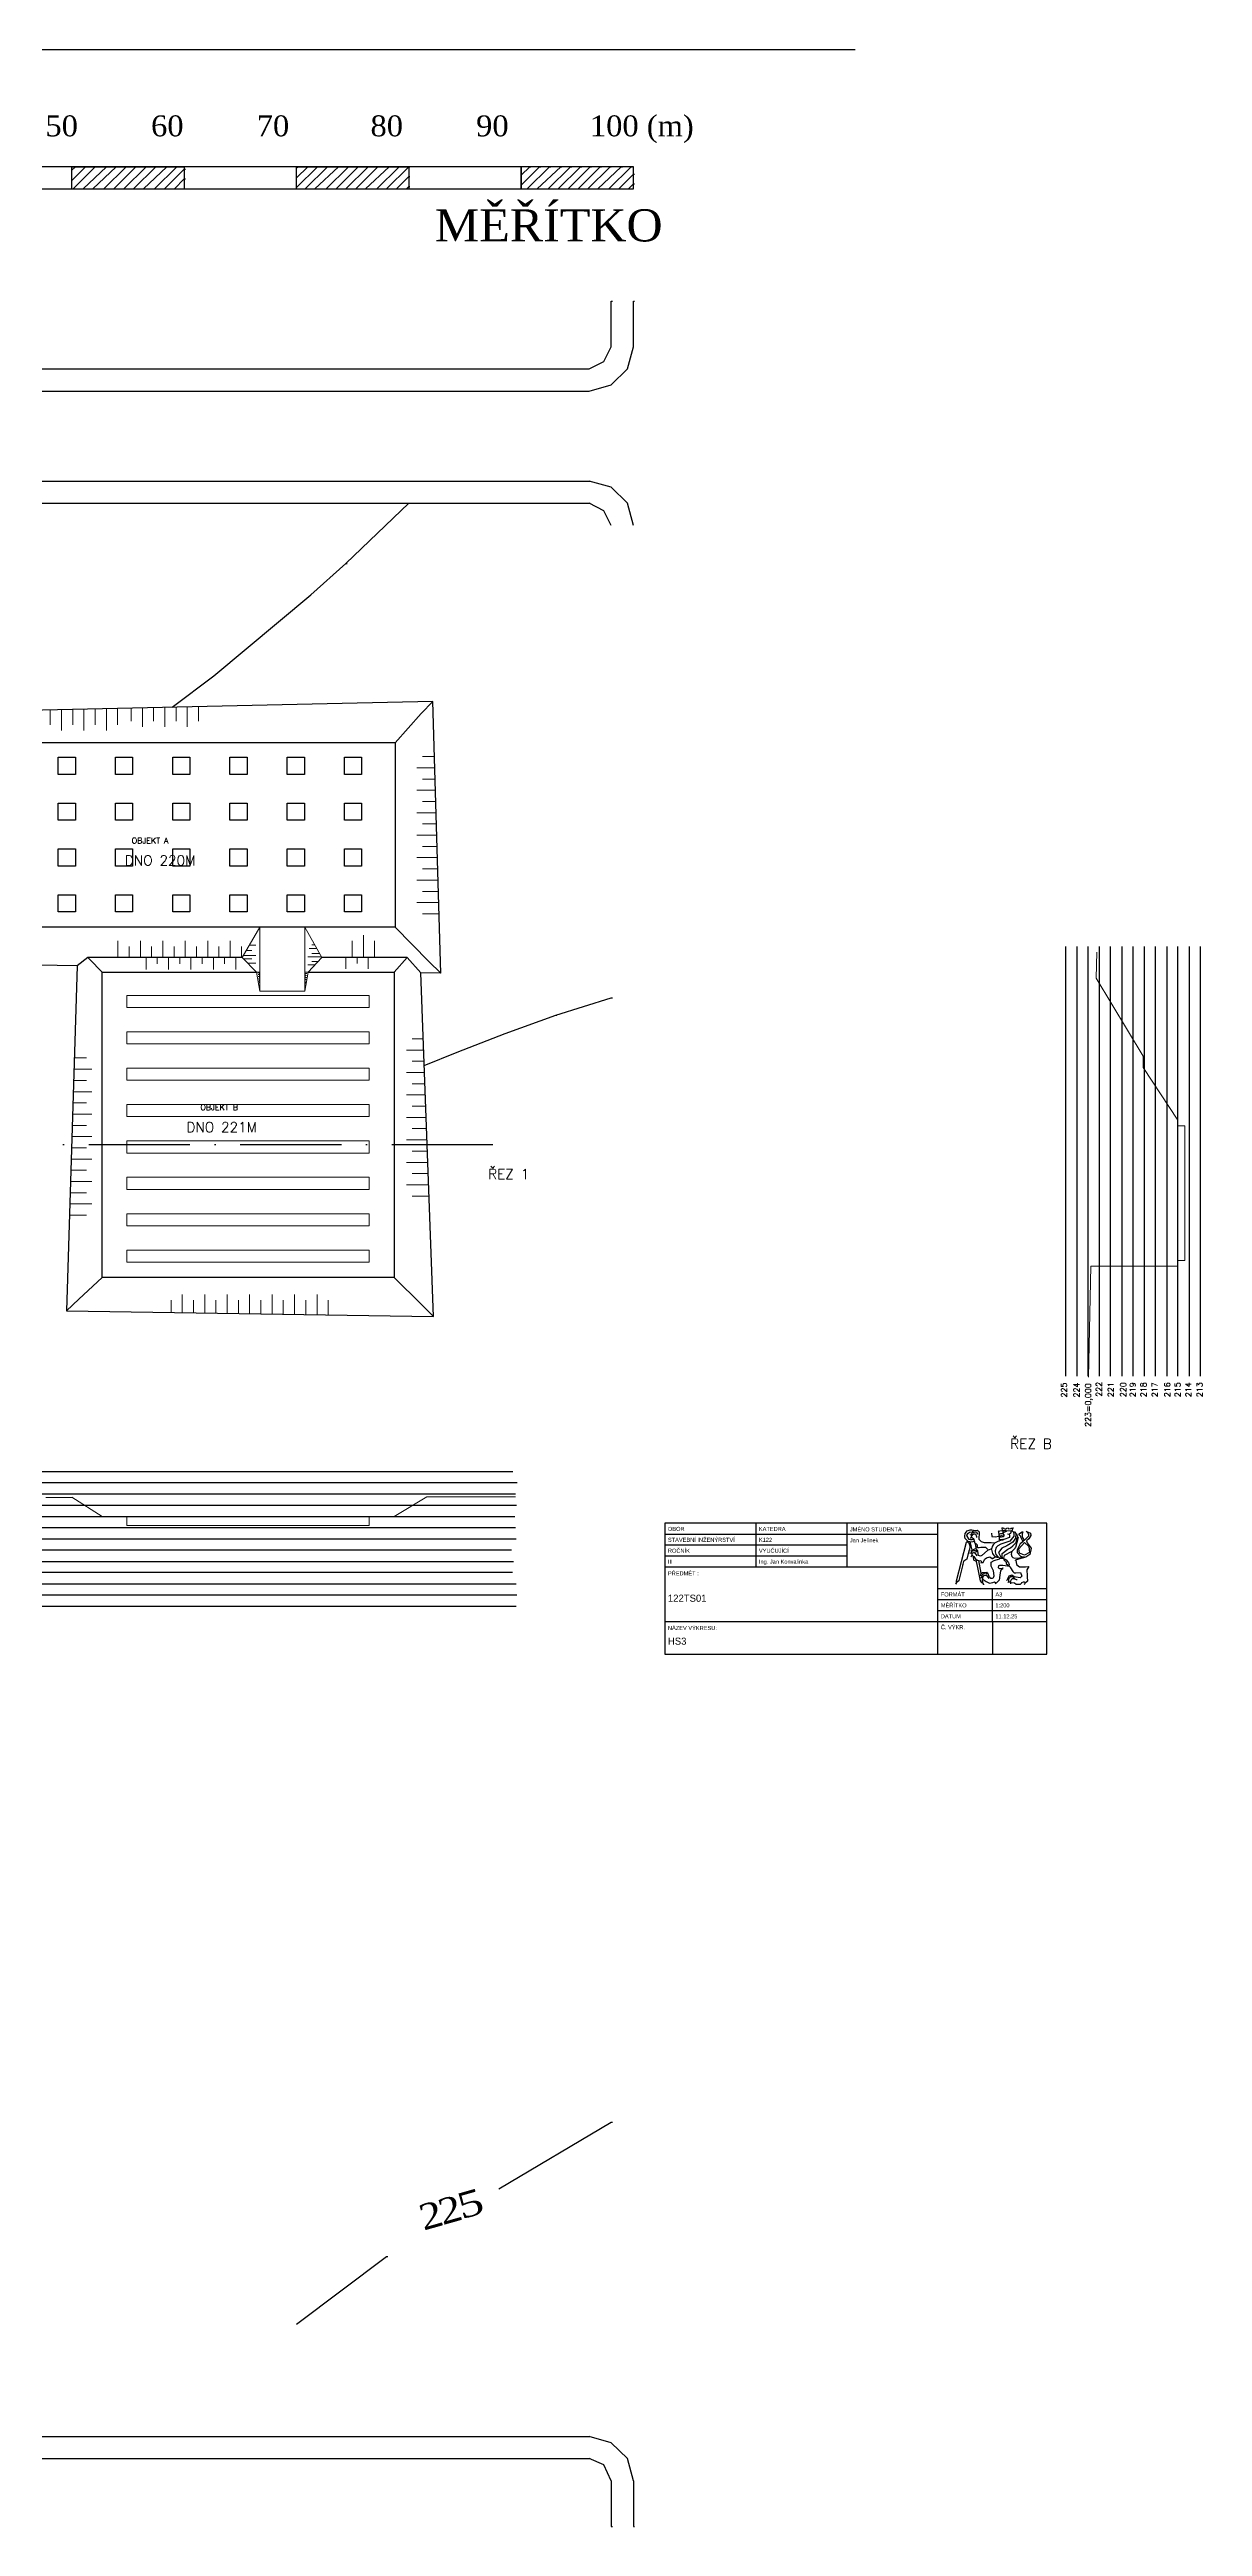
# Model space of a CAD drawing. Header units: millimetres. Extents: x -3518363 to 3223740, y -1530229 to 774657.
# Drawn here: x 1072790 to 1175481, y -1094644 to -874080 of the extents above; entities that cross this region are included whole.
import ezdxf

# ---------------------------------------------------------------- set-up
doc = ezdxf.new("R2010")
doc.units = ezdxf.units.MM
doc.header["$LTSCALE"] = 15
doc.header["$MEASUREMENT"] = 0
doc.linetypes.add('ACAD_ISO10W100', pattern=[18, 12, -3, 0, -3])
doc.layers.get('0').update_dxf_attribs({"linetype": 'CONTINUOUS'})
for name, color, linetype, lineweight in [('cesty', 7, 'CONTINUOUS', 15), ('obj 2 pasy', 141, 'ACAD_ISO10W100', 15), ('texty', 255, 'CONTINUOUS', 15), ('ŘEZ', 11, 'ACAD_ISO10W100', 15)]:
    doc.layers.add(name, color=color, linetype=linetype, lineweight=lineweight)
for name, color, linetype in [('obj 1 patky', 130, 'CONTINUOUS'), ('objekt 1', 40, 'CONTINUOUS'), ('objekt 2', 70, 'CONTINUOUS'), ('RAMECEK', 7, 'CONTINUOUS'), ('ŘEZ bílá', 251, 'ACAD_ISO10W100'), ('ŘEZ čerch', 10, 'ACAD_ISO10W100')]:
    doc.layers.add(name, color=color, linetype=linetype)
doc.layers.add('svahovaní', color=7, linetype='CONTINUOUS', lineweight=15, true_color=0xe3331c)
doc.styles.add('ROMAN', font='roman')
doc.styles.add('romans', font='romans.shx')
doc.styles.add('TIMESNEWROMAN', font='times.ttf')

msp = doc.modelspace()

# ---------------------------------------------------------------- linework, layer by layer
for p, q in [((950968.81, -874079.825), (1144554.373, -874079.825)), ((972649.777, -912503.744), (1120944.495, -912503.744)), ((1020523.376, -914484.091), (1095523.376, -914484.091)), ((1095523.376, -914484.091), (1120944.495, -914484.091)), ((972649.777, -1086645.872), (1120944.495, -1086645.872)), ((972649.777, -1088600.501), (1120944.495, -1088600.501))]:
    msp.add_line(p, q)
at = {"elevation": 0}
for points in [[(1024653.229, -886476.283), (1034657.856, -886476.283), (1034657.856, -884521.654), (1044662.476, -884521.654), (1044662.476, -886476.283), (1054667.095, -886476.283), (1054667.095, -884521.654), (1064774.586, -884521.654), (1064774.586, -886476.283), (1074779.219, -886476.283), (1074779.219, -884521.654), (1084783.826, -884521.654), (1084783.826, -886476.283), (1094788.459, -886476.283), (1094788.459, -884521.654), (1104793.079, -884521.654), (1104793.079, -886476.283), (1114797.698, -886476.283), (1114797.698, -884521.654), (1024653.229, -884521.654), (1024653.229, -886476.283), (1114900.569, -886476.283)], [(1074779.219, -884830.293), (1075113.55, -884521.654), (1075216.434, -884521.654)], [(1074779.219, -885730.442), (1075988.007, -884521.654), (1076090.878, -884521.654)], [(1074882.09, -886476.283), (1076862.437, -884521.654), (1076991.026, -884521.654)], [(1075782.238, -886476.283), (1077865.47, -884521.654), (1077968.354, -884521.654)], [(1076656.695, -886476.283), (1078739.913, -884521.654), (1078842.784, -884521.654)], [(1077633.997, -886476.283), (1079614.344, -884521.654), (1079717.228, -884521.654)], [(1078508.44, -886476.283), (1080488.801, -884521.654), (1080617.389, -884521.654)], [(1079408.602, -886476.283), (1081388.949, -884521.654), (1081491.82, -884521.654)], [(1080283.032, -886476.283), (1082263.392, -884521.654), (1082366.263, -884521.654)], [(1081157.489, -886476.283), (1083240.707, -884521.654), (1083369.296, -884521.654)], [(1082134.79, -886476.283), (1084115.138, -884521.654), (1084243.739, -884521.654)], [(1083034.965, -886476.283), (1084783.826, -884727.396), (1084886.71, -884727.396)], [(1083909.395, -886476.283), (1084783.826, -885601.853), (1084886.71, -885601.853)], [(1094788.459, -884624.525), (1094891.33, -884521.654), (1095019.919, -884521.654)], [(1094788.459, -885498.982), (1095791.491, -884521.654), (1095894.375, -884521.654)], [(1094788.459, -886373.412), (1096665.935, -884521.654), (1096768.806, -884521.654)], [(1095560.018, -886476.283), (1097540.365, -884521.654), (1097643.236, -884521.654)], [(1096434.462, -886476.283), (1098517.693, -884521.654), (1098646.282, -884521.654)], [(1097437.494, -886476.283), (1099417.841, -884521.654), (1099520.712, -884521.654)], [(1098311.938, -886476.283), (1100292.285, -884521.654), (1100395.169, -884521.654)], [(1099186.381, -886476.283), (1101166.728, -884521.654), (1101269.6, -884521.654)], [(1100060.812, -886476.283), (1102041.159, -884521.654), (1102144.03, -884521.654)], [(1100935.255, -886476.283), (1103044.204, -884521.654), (1103147.076, -884521.654)], [(1101938.288, -886476.283), (1103918.635, -884521.654), (1104021.506, -884521.654)], [(1102812.731, -886476.283), (1104793.079, -884521.654), (1104895.963, -884521.654)], [(1103687.175, -886476.283), (1104793.079, -885396.111), (1104895.963, -885396.111)], [(1104587.323, -886476.283), (1104793.079, -886270.541), (1104895.963, -886270.541)], [(1114797.698, -886476.283), (1124802.318, -886476.283), (1124802.318, -884521.654), (1114797.698, -884521.654), (1114797.698, -886476.283), (1114900.569, -886476.283)], [(1114797.698, -885267.496), (1115569.258, -884521.654), (1115672.142, -884521.654)], [(1114797.698, -886167.67), (1116443.701, -884521.654), (1116546.586, -884521.654)], [(1115337.798, -886476.283), (1117318.145, -884521.654), (1117446.734, -884521.654)], [(1116237.946, -886476.283), (1118321.177, -884521.654), (1118424.062, -884521.654)], [(1117215.274, -886476.283), (1119195.621, -884521.654), (1119298.492, -884521.654)], [(1118089.704, -886476.283), (1120070.051, -884521.654), (1120198.653, -884521.654)], [(1118989.866, -886476.283), (1120944.495, -884521.654), (1121073.097, -884521.654)], [(1119864.309, -886476.283), (1121844.656, -884521.654), (1121947.527, -884521.654)], [(1120738.74, -886476.283), (1122719.087, -884521.654), (1122821.971, -884521.654)], [(1121613.196, -886476.283), (1123696.415, -884521.654), (1123825.003, -884521.654)], [(1122616.216, -886476.283), (1124596.563, -884521.654), (1124699.447, -884521.654)], [(1123490.659, -886476.283), (1124802.318, -885164.625), (1124905.202, -885164.625)], [(1124365.103, -886476.283), (1124802.318, -886039.081), (1124905.202, -886039.081)], [(968586.205, -896480.916), (968586.205, -900544.482), (969126.298, -902524.829), (970566.552, -903939.359), (972649.777, -904505.176), (1120841.624, -904505.176), (1122821.971, -903939.359), (1124262.232, -902524.829), (1124802.318, -900544.482), (1124802.318, -896480.916), (1124905.202, -896480.916)], [(970566.552, -896480.916), (970566.552, -900544.482), (971209.522, -901856.14), (972649.777, -902524.829), (1120841.624, -902524.829), (1122153.283, -901856.14), (1122821.971, -900544.482), (1122821.971, -896480.916), (1122924.855, -896480.916)], [(1124802.318, -916464.438), (1124262.232, -914484.091), (1122821.971, -913043.843), (1120841.624, -912503.744), (1120944.495, -912503.744)], [(1099186.381, -919859.315), (1104793.079, -914484.091), (1104895.963, -914484.091)], [(1122821.971, -916464.438), (1122153.283, -915152.779), (1120841.624, -914484.091), (1120944.495, -914484.091)], [(1096052.429, -922646.592), (1099186.381, -919859.315), (1099289.252, -919859.315)], [(1083702.061, -932646.511), (1087432.874, -929863.948), (1096052.429, -922646.592)], [(1117883.962, -960057.845), (1122821.971, -958514.7), (1122924.855, -958514.7)], [(1106154.265, -964538.239), (1109088.117, -963349.851), (1113383.168, -961703.835), (1117883.962, -960057.845), (1117986.833, -960057.845)], [(1112817.351, -1064579.119), (1122821.971, -1058638.078), (1122924.855, -1058638.078)], [(1094788.459, -1076641.252), (1102812.731, -1070597.327), (1102915.603, -1070597.327)], [(1124802.318, -1090580.855), (1124262.232, -1088600.501), (1122821.971, -1087185.965), (1120841.624, -1086645.872), (1120944.495, -1086645.872)], [(1122821.971, -1090580.855), (1122153.283, -1089166.319), (1120841.624, -1088600.501), (1120944.495, -1088600.501)], [(1122821.971, -1090580.855), (1122821.971, -1094644.427), (1122924.855, -1094644.427)], [(1124802.318, -1090580.855), (1124802.318, -1094644.427), (1124905.202, -1094644.427)]]:
    msp.add_lwpolyline(points, dxfattribs=at)
at = {"layer": 'cesty', "linetype": 'ByBlock', "extrusion": (1.93959e-16, -3.39308e-16, -1)}
for p, q in [((1091523.376, -935823.393), (1093523.376, -935823.393)), ((1093523.376, -935823.393), (1095523.376, -935823.393)), ((1089958.758, -954934.061), (1091523.376, -952223.393)), ((1093523.376, -952223.393), (1091523.376, -952223.393)), ((1091523.376, -952223.393), (1091523.376, -957923.393)), ((1095523.376, -952223.393), (1093523.376, -952223.393)), ((1095523.376, -957923.393), (1095523.376, -952223.393)), ((1097043.267, -954934.061), (1095523.376, -952223.393)), ((1091233.376, -956223.393), (1089958.758, -954934.061)), ((1095813.376, -956223.393), (1097043.267, -954934.061)), ((1091233.376, -956223.393), (1091523.376, -957923.393)), ((1091233.376, -956223.393), (1091523.376, -956223.393)), ((1095813.376, -956223.393), (1095523.376, -957923.393)), ((1095813.376, -956223.393), (1095523.376, -956223.393)), ((1091523.376, -957923.393), (1095523.376, -957923.393))]:
    msp.add_line(p, q, dxfattribs=at)
at = {"layer": 'obj 1 patky', "extrusion": (1.93959e-16, -3.39308e-16, -1)}
for points in [[(-1075088.376, -937103.393), (-1075088.376, -938633.393), (-1073558.376, -938633.393), (-1073558.376, -937103.393)], [(-1080188.376, -937103.393), (-1080188.376, -938633.393), (-1078658.376, -938633.393), (-1078658.376, -937103.393)], [(-1080188.376, -937103.393), (-1080188.376, -938633.393), (-1078658.376, -938633.393), (-1078658.376, -937103.393)], [(-1085288.376, -937103.393), (-1085288.376, -938633.393), (-1083758.376, -938633.393), (-1083758.376, -937103.393)], [(-1085288.376, -937103.393), (-1085288.376, -938633.393), (-1083758.376, -938633.393), (-1083758.376, -937103.393)], [(-1090388.376, -937103.393), (-1090388.376, -938633.393), (-1088858.376, -938633.393), (-1088858.376, -937103.393)], [(-1090388.376, -937103.393), (-1090388.376, -938633.393), (-1088858.376, -938633.393), (-1088858.376, -937103.393)], [(-1095488.376, -937103.393), (-1095488.376, -938633.393), (-1093958.376, -938633.393), (-1093958.376, -937103.393)], [(-1095488.376, -937103.393), (-1095488.376, -938633.393), (-1093958.376, -938633.393), (-1093958.376, -937103.393)], [(-1100588.376, -937103.393), (-1100588.376, -938633.393), (-1099058.376, -938633.393), (-1099058.376, -937103.393)], [(-1100588.376, -937103.393), (-1100588.376, -938633.393), (-1099058.376, -938633.393), (-1099058.376, -937103.393)], [(-1075088.376, -941183.393), (-1075088.376, -942713.393), (-1073558.376, -942713.393), (-1073558.376, -941183.393)], [(-1080188.376, -941183.393), (-1080188.376, -942713.393), (-1078658.376, -942713.393), (-1078658.376, -941183.393)], [(-1080188.376, -941183.393), (-1080188.376, -942713.393), (-1078658.376, -942713.393), (-1078658.376, -941183.393)], [(-1085288.376, -941183.393), (-1085288.376, -942713.393), (-1083758.376, -942713.393), (-1083758.376, -941183.393)], [(-1085288.376, -941183.393), (-1085288.376, -942713.393), (-1083758.376, -942713.393), (-1083758.376, -941183.393)], [(-1090388.376, -941183.393), (-1090388.376, -942713.393), (-1088858.376, -942713.393), (-1088858.376, -941183.393)], [(-1090388.376, -941183.393), (-1090388.376, -942713.393), (-1088858.376, -942713.393), (-1088858.376, -941183.393)], [(-1095488.376, -941183.393), (-1095488.376, -942713.393), (-1093958.376, -942713.393), (-1093958.376, -941183.393)], [(-1095488.376, -941183.393), (-1095488.376, -942713.393), (-1093958.376, -942713.393), (-1093958.376, -941183.393)], [(-1100588.376, -941183.393), (-1100588.376, -942713.393), (-1099058.376, -942713.393), (-1099058.376, -941183.393)], [(-1075088.376, -945263.393), (-1075088.376, -946793.393), (-1073558.376, -946793.393), (-1073558.376, -945263.393)], [(-1080188.376, -945263.393), (-1080188.376, -946793.393), (-1078658.376, -946793.393), (-1078658.376, -945263.393)], [(-1080188.376, -945263.393), (-1080188.376, -946793.393), (-1078658.376, -946793.393), (-1078658.376, -945263.393)], [(-1085288.376, -945263.393), (-1085288.376, -946793.393), (-1083758.376, -946793.393), (-1083758.376, -945263.393)], [(-1085288.376, -945263.393), (-1085288.376, -946793.393), (-1083758.376, -946793.393), (-1083758.376, -945263.393)], [(-1090388.376, -945263.393), (-1090388.376, -946793.393), (-1088858.376, -946793.393), (-1088858.376, -945263.393)], [(-1090388.376, -945263.393), (-1090388.376, -946793.393), (-1088858.376, -946793.393), (-1088858.376, -945263.393)], [(-1095488.376, -945263.393), (-1095488.376, -946793.393), (-1093958.376, -946793.393), (-1093958.376, -945263.393)], [(-1095488.376, -945263.393), (-1095488.376, -946793.393), (-1093958.376, -946793.393), (-1093958.376, -945263.393)], [(-1100588.376, -945263.393), (-1100588.376, -946793.393), (-1099058.376, -946793.393), (-1099058.376, -945263.393)], [(-1075088.376, -949343.393), (-1075088.376, -950873.393), (-1073558.376, -950873.393), (-1073558.376, -949343.393)], [(-1080188.376, -949343.393), (-1080188.376, -950873.393), (-1078658.376, -950873.393), (-1078658.376, -949343.393)], [(-1080188.376, -949343.393), (-1080188.376, -950873.393), (-1078658.376, -950873.393), (-1078658.376, -949343.393)], [(-1085288.376, -949343.393), (-1085288.376, -950873.393), (-1083758.376, -950873.393), (-1083758.376, -949343.393)], [(-1085288.376, -949343.393), (-1085288.376, -950873.393), (-1083758.376, -950873.393), (-1083758.376, -949343.393)], [(-1090388.376, -949343.393), (-1090388.376, -950873.393), (-1088858.376, -950873.393), (-1088858.376, -949343.393)], [(-1090388.376, -949343.393), (-1090388.376, -950873.393), (-1088858.376, -950873.393), (-1088858.376, -949343.393)], [(-1095488.376, -949343.393), (-1095488.376, -950873.393), (-1093958.376, -950873.393), (-1093958.376, -949343.393)], [(-1095488.376, -949343.393), (-1095488.376, -950873.393), (-1093958.376, -950873.393), (-1093958.376, -949343.393)], [(-1100588.376, -949343.393), (-1100588.376, -950873.393), (-1099058.376, -950873.393), (-1099058.376, -949343.393)]]:
    msp.add_lwpolyline(points, close=True, dxfattribs=at)
at = {"layer": 'obj 2 pasy', "linetype": 'ByBlock', "extrusion": (1.93959e-16, -3.39308e-16, -1)}
for p, q in [((1101273.376, -958303.393), (1079673.376, -958303.393)), ((1079673.376, -958303.393), (1079673.376, -959383.393)), ((1079673.376, -959383.393), (1101273.376, -959383.393)), ((1101273.376, -959383.393), (1101273.376, -958303.393)), ((1101273.376, -961543.393), (1079673.376, -961543.393)), ((1079673.376, -961543.393), (1079673.376, -962623.393)), ((1101273.376, -962623.393), (1101273.376, -961543.393)), ((1079673.376, -962623.393), (1101273.376, -962623.393)), ((1101273.376, -964783.393), (1079673.376, -964783.393)), ((1079673.376, -964783.393), (1079673.376, -965863.393)), ((1079673.376, -965863.393), (1101273.376, -965863.393)), ((1101273.376, -965863.393), (1101273.376, -964783.393)), ((1101273.376, -968023.393), (1079673.376, -968023.393)), ((1079673.376, -968023.393), (1079673.376, -969103.393)), ((1101273.376, -969103.393), (1101273.376, -968023.393)), ((1079673.376, -969103.393), (1101273.376, -969103.393)), ((1101273.376, -971263.393), (1079673.376, -971263.393)), ((1079673.376, -971263.393), (1079673.376, -972343.393)), ((1079673.376, -972343.393), (1101273.376, -972343.393)), ((1101273.376, -972343.393), (1101273.376, -971263.393)), ((1101273.376, -974503.393), (1079673.376, -974503.393)), ((1079673.376, -974503.393), (1079673.376, -975583.393)), ((1101273.376, -975583.393), (1101273.376, -974503.393)), ((1079673.376, -975583.393), (1101273.376, -975583.393)), ((1101273.376, -977743.393), (1079673.376, -977743.393)), ((1079673.376, -977743.393), (1079673.376, -978823.393)), ((1079673.376, -978823.393), (1101273.376, -978823.393)), ((1101273.376, -978823.393), (1101273.376, -977743.393)), ((1101273.376, -980983.393), (1079673.376, -980983.393)), ((1079673.376, -980983.393), (1079673.376, -982063.393)), ((1101273.376, -982063.393), (1101273.376, -980983.393)), ((1079673.376, -982063.393), (1101273.376, -982063.393))]:
    msp.add_line(p, q, dxfattribs=at)
at = {"layer": 'objekt 1', "linetype": 'ByBlock', "extrusion": (1.93959e-16, -3.39308e-16, -1)}
for p, q in [((1098855.572, -932306.672), (1062819.646, -933114.83)), ((1106924.565, -932125.713), (1098855.572, -932306.672)), ((1105892.856, -933214.555), (1106924.565, -932125.713)), ((1107634.518, -956332.857), (1106924.565, -932125.713)), ((1076210.169, -954934.061), (1075242.373, -955688.13)), ((1089958.758, -954934.061), (1076210.169, -954934.061)), ((1104657.164, -954934.061), (1097043.267, -954934.061)), ((1104657.164, -954934.061), (1105847.787, -956297.294)), ((1075242.373, -955688.13), (1062023.827, -955425.03)), ((1107634.518, -956332.857), (1105847.787, -956297.294)), ((1106568.535, -955277.547), (1107634.518, -956332.857))]:
    msp.add_line(p, q, dxfattribs=at)
at = {"layer": 'objekt 1', "extrusion": (1.93959e-16, -3.39308e-16, -1)}
for p, q in [((1103573.376, -935823.393), (1105892.856, -933214.555)), ((1103573.376, -935823.393), (1065473.376, -935823.393)), ((1103573.376, -935823.393), (1103573.376, -952223.393)), ((1091523.376, -952223.393), (1065473.376, -952223.393)), ((1103573.376, -952223.393), (1091523.376, -952223.393)), ((1103573.376, -952223.393), (1106568.535, -955277.547))]:
    msp.add_line(p, q, dxfattribs=at)
at = {"layer": 'objekt 2', "linetype": 'ByBlock', "extrusion": (1.93959e-16, -3.39308e-16, -1)}
for p, q in [((1076347.864, -955073.346), (1076210.169, -954934.061)), ((1075242.373, -955688.13), (1074312.207, -986395.724)), ((1106985.342, -986885.228), (1105847.787, -956297.294)), ((1075397.2, -985359.968), (1074312.207, -986395.724)), ((1105918.773, -985830.509), (1106985.342, -986885.228)), ((1074312.207, -986395.724), (1106985.342, -986885.228))]:
    msp.add_line(p, q, dxfattribs=at)
at = {"layer": 'objekt 2', "extrusion": (1.93959e-16, -3.39308e-16, -1)}
for p, q in [((1103473.376, -956223.393), (1104657.164, -954934.061)), ((1077473.376, -956223.393), (1076347.864, -955073.346)), ((1077473.376, -983423.393), (1077473.376, -956223.393)), ((1077473.376, -956223.393), (1091233.376, -956223.393)), ((1095813.376, -956223.393), (1103473.376, -956223.393)), ((1103473.376, -956223.393), (1103473.376, -983423.393)), ((1077473.376, -983423.393), (1075397.2, -985359.968)), ((1103473.376, -983423.393), (1077473.376, -983423.393)), ((1103473.376, -983423.393), (1105918.773, -985830.509))]:
    msp.add_line(p, q, dxfattribs=at)
at = {"layer": 'RAMECEK', "color": 0, "linetype": 'Continuous'}
for p, q in [((1135701.741, -1005300), (1135701.741, -1009189.141)), ((1143804.407, -1005341.076), (1143804.407, -1009230.216)), ((1151906.922, -1016967.573), (1151906.922, -1005300)), ((1127599.226, -1006272.248), (1151906.922, -1006272.248)), ((1127599.226, -1007244.495), (1143804.407, -1007244.495)), ((1154750.253, -1007988.256), (1154858.545, -1007948.914)), ((1154799.464, -1006335.638), (1154868.392, -1006315.967)), ((1154848.699, -1007761.994), (1154927.451, -1007742.323)), ((1155311.387, -1007407.871), (1155390.15, -1007407.871)), ((1156364.771, -1007702.981), (1156660.098, -1007594.79)), ((1157349.229, -1006296.275), (1157339.382, -1006453.664)), ((1157693.789, -1005971.657), (1157693.789, -1006188.06)), ((1158126.948, -1006266.768), (1158245.087, -1006296.275)), ((1127599.226, -1008216.743), (1143804.407, -1008216.743)), ((1127599.226, -1009189.141), (1151906.922, -1009189.141)), ((1155380.303, -1008617.843), (1155321.233, -1008676.856)), ((1157723.318, -1009296.584), (1157683.942, -1009316.278)), ((1158757.009, -1008558.806), (1158865.291, -1008588.336)), ((1151906.922, -1011133.787), (1161630, -1011133.787)), ((1151906.922, -1012106.185), (1161630, -1012106.185)), ((1155852.849, -1010408.203), (1155833.156, -1010418.039)), ((1156768.461, -1014050.831), (1156768.461, -1011133.787)), ((1158117.101, -1010309.825), (1158018.666, -1010408.203)), ((1127599.226, -1014050.831), (1151906.922, -1014050.831)), ((1151906.922, -1013078.432), (1161630, -1013078.432)), ((1151906.922, -1014050.831), (1161630, -1014050.831)), ((1156768.461, -1014050.831), (1156768.461, -1016967.573))]:
    msp.add_line(p, q, dxfattribs=at)
msp.add_lwpolyline([(1161630, -1005300), (1127599.226, -1005300), (1127599.226, -1016967.573), (1161630, -1016967.573)], close=True, dxfattribs=at)
for points in [[(1157615.025, -1005715.887), (1157624.884, -1005735.558), (1157654.413, -1005912.621), (1157664.259, -1005922.456), (1157664.259, -1005961.822), (1157989.137, -1005942.127), (1158441.978, -1005981.493), (1158491.201, -1005991.329)], [(1157624.884, -1005715.887), (1157654.413, -1005706.051), (1157752.847, -1005706.051), (1157782.388, -1005765.064), (1157959.585, -1005833.937), (1158018.666, -1005774.923), (1158028.513, -1005745.393), (1158166.323, -1005725.722), (1158205.711, -1005794.594), (1158412.449, -1005774.923), (1158432.132, -1005745.393), (1158579.8, -1005755.229), (1158510.884, -1005991.329), (1158560.118, -1006011), (1158629.023, -1006060.198), (1158727.469, -1006070.034), (1158884.984, -1006247.097), (1158904.666, -1006256.933), (1158924.371, -1006256.933), (1159012.959, -1006512.701), (1159022.806, -1006561.879), (1159072.029, -1006591.409), (1158825.914, -1007457.048), (1158776.691, -1007516.083), (1158766.856, -1007535.754), (1158766.856, -1007545.589), (1158501.037, -1007821.029), (1158451.825, -1008057.128), (1158501.037, -1008263.696), (1158599.494, -1008362.075), (1158737.327, -1008421.109), (1159190.168, -1008401.438), (1159337.837, -1008352.239), (1159357.53, -1008332.568), (1159367.366, -1008303.038), (1159603.645, -1008263.696)], [(1158589.647, -1005745.393), (1158619.176, -1005725.722), (1158638.87, -1005725.722)], [(1154474.609, -1006925.861), (1154474.609, -1006945.532), (1154681.336, -1007043.909), (1154760.088, -1007309.492), (1154760.088, -1007466.884), (1154691.183, -1007732.488), (1154681.336, -1007752.159), (1154671.501, -1007761.994), (1154661.654, -1007860.394), (1154651.796, -1007880.065), (1154641.96, -1007889.901), (1154504.139, -1008509.629), (1154228.484, -1008676.856), (1154208.79, -1008696.527), (1154198.955, -1008716.222), (1154149.732, -1008962.131), (1154139.885, -1008981.802), (1154130.049, -1008991.638), (1154120.202, -1009080.181), (1154110.356, -1009099.852), (1154100.509, -1009109.688), (1153785.478, -1010418.039), (1153775.631, -1010437.71), (1153755.949, -1010457.381), (1153608.28, -1010555.757), (1153559.057, -1010585.264), (1153480.294, -1010732.821)], [(1153568.904, -1010565.593), (1153578.74, -1010427.874), (1154474.609, -1006984.875), (1154494.292, -1006975.039)], [(1154573.044, -1006896.355), (1154543.515, -1006876.684), (1154356.47, -1006660.257), (1154326.941, -1006532.372), (1154317.094, -1006473.335), (1154346.623, -1006227.426), (1154522.589, -1005997.478), (1154779.782, -1005892.95), (1154789.629, -1005883.114), (1154937.298, -1005883.114), (1155065.284, -1005912.621), (1155104.66, -1005951.986), (1155075.119, -1006001.164), (1154966.827, -1006079.869), (1154986.52, -1006099.541), (1154996.356, -1006119.212), (1154996.356, -1006138.883), (1155006.203, -1006148.718), (1155075.119, -1006138.883), (1155232.635, -1006070.034), (1155360.61, -1006089.705), (1155439.373, -1006276.604)], [(1155104.66, -1006719.271), (1154927.451, -1006778.305), (1154819.158, -1006778.305), (1154701.03, -1006748.777), (1154504.139, -1006414.322), (1154513.985, -1006335.638), (1154523.832, -1006306.11), (1154573.044, -1006217.567), (1154720.724, -1006099.541), (1154956.98, -1006079.869)], [(1154513.985, -1006975.039), (1154573.044, -1006896.355), (1154740.406, -1006945.532), (1154779.782, -1006975.039), (1154779.782, -1006984.875), (1154789.629, -1007053.744), (1154848.699, -1007329.186), (1154868.392, -1007447.213), (1154966.827, -1007791.522), (1154937.298, -1007840.7), (1154897.921, -1007870.23), (1154868.392, -1007948.914), (1154947.144, -1007998.092), (1154937.298, -1008194.847), (1155016.049, -1008194.847), (1155055.437, -1008234.189), (1155055.437, -1008352.239), (1155084.966, -1008548.971), (1155124.342, -1008588.336), (1155262.175, -1008667.021), (1155281.857, -1008667.021), (1155301.551, -1008676.856), (1155331.08, -1008706.386), (1155439.373, -1009257.242), (1155596.888, -1009995.043), (1155655.958, -1009985.207), (1155754.392, -1009906.5), (1155764.239, -1009778.617), (1155803.627, -1009768.781), (1155892.225, -1009690.097), (1156286.008, -1009660.567), (1156335.231, -1009719.603), (1156453.371, -1010014.714), (1156492.735, -1010073.727), (1156532.123, -1010122.928), (1156551.816, -1010152.435), (1156640.415, -1010201.613), (1156699.485, -1010201.613), (1156788.084, -1010201.613), (1156847.153, -1010172.106), (1156866.836, -1010152.435), (1156906.223, -1010073.727), (1156916.07, -1010004.878), (1156858.232, -1009552.355), (1156660.098, -1009129.38), (1156660.098, -1008785.07), (1156935.752, -1008617.843), (1157408.287, -1008470.287), (1157427.981, -1008460.451), (1157457.521, -1008421.109)], [(1155006.203, -1006158.554), (1154888.075, -1006276.604), (1154927.451, -1006365.145), (1154947.144, -1006384.816), (1154888.075, -1006561.879), (1154799.464, -1006670.093)], [(1154799.464, -1006965.204), (1155065.284, -1006935.697), (1155144.036, -1006906.19)], [(1154897.921, -1006561.879), (1155094.813, -1006670.093), (1155212.952, -1007083.251), (1155232.635, -1007102.922), (1155291.705, -1007112.758), (1155419.691, -1007230.808), (1155399.997, -1007407.871), (1155449.22, -1007466.884), (1155587.053, -1007466.884), (1155754.392, -1007437.377), (1156148.187, -1007437.377), (1156335.231, -1007604.626), (1156354.925, -1007673.475), (1156354.925, -1007722.652), (1156345.078, -1007742.323), (1155823.32, -1008185.011), (1155705.169, -1008244.025), (1155527.972, -1008175.176), (1155508.278, -1008047.293), (1155478.749, -1007761.994), (1155331.08, -1007584.955), (1155301.551, -1007565.26)], [(1154937.298, -1007693.146), (1155193.247, -1007575.096), (1155281.857, -1007555.425)], [(1154947.144, -1006384.816), (1154976.674, -1006365.145), (1154996.356, -1006365.145), (1155025.908, -1006325.802), (1155153.871, -1006247.097), (1155272.01, -1006247.097), (1155350.763, -1006483.171), (1155350.763, -1006581.55)], [(1154966.827, -1007998.092), (1155035.754, -1007939.079), (1155114.495, -1007909.572), (1155183.412, -1007919.407), (1155380.303, -1008204.683)], [(1154976.674, -1007781.687), (1155104.66, -1007722.652), (1155276.928, -1007738.637), (1155360.61, -1007880.065)], [(1155114.495, -1005961.822), (1155419.691, -1005932.292), (1155449.22, -1005942.127), (1155508.278, -1005991.329), (1155537.819, -1006011), (1155577.194, -1006089.705), (1155577.194, -1006188.06), (1155547.654, -1006670.093), (1155557.501, -1006738.942), (1155755.636, -1006950.438), (1156049.741, -1007014.381), (1156669.944, -1007034.052), (1156916.07, -1007063.58), (1156916.07, -1007142.264), (1156837.307, -1007230.808), (1156758.555, -1007378.364), (1156709.332, -1007535.754), (1156689.627, -1007575.096), (1156669.944, -1007594.79), (1156679.791, -1007634.132), (1156778.237, -1008017.763), (1156827.46, -1008106.306), (1156925.905, -1008204.683), (1156994.822, -1008244.025), (1157034.198, -1008293.202), (1157014.505, -1008332.568), (1156827.46, -1008450.615), (1156778.237, -1008450.615), (1156758.555, -1008460.451), (1156748.707, -1008470.287), (1156729.014, -1008509.629)], [(1155232.635, -1007112.758), (1155262.175, -1007339.022), (1155301.551, -1007407.871), (1155291.705, -1007417.706), (1155291.705, -1007457.048), (1155301.551, -1007545.589)], [(1156689.627, -1006207.731), (1156727.782, -1006477.021), (1157024.351, -1006532.372), (1157329.535, -1006463.5), (1157368.911, -1006571.714)], [(1158451.825, -1006001.164), (1158382.909, -1006227.426), (1158264.769, -1006296.275), (1158304.146, -1006443.829), (1158304.146, -1006512.701), (1158284.463, -1006591.409), (1157802.07, -1006768.469), (1157733.165, -1006788.14), (1157703.636, -1006817.647), (1157683.942, -1006827.483), (1157388.605, -1006886.519), (1157368.911, -1006896.355), (1157359.064, -1006906.19), (1157319.688, -1006906.19), (1157004.669, -1007063.58), (1156935.752, -1007083.251)], [(1158629.023, -1006070.034), (1158638.87, -1006148.718), (1158668.399, -1006227.426), (1158678.246, -1006453.664), (1158313.992, -1006906.19), (1157526.427, -1007161.935), (1157260.63, -1007309.492), (1157162.173, -1007407.871), (1157112.961, -1007466.884), (1157014.505, -1007771.851), (1157004.669, -1007781.687), (1157004.669, -1007870.23), (1157083.421, -1008106.306), (1157250.783, -1008293.202), (1157250.783, -1008312.897), (1157467.368, -1008421.109), (1157506.744, -1008421.109), (1157526.427, -1008411.273), (1157674.095, -1008411.273), (1157723.318, -1008411.273), (1157752.847, -1008421.109), (1157792.234, -1008499.793), (1157811.928, -1008588.336), (1157910.362, -1008647.35), (1157969.432, -1008716.222), (1157998.973, -1008814.577), (1157998.973, -1008893.282), (1157989.137, -1008903.118), (1158176.182, -1009050.674), (1158313.992, -1009149.051), (1157703.636, -1009080.181), (1157408.287, -1009060.51), (1157319.688, -1009109.688), (1157290.159, -1009247.406), (1157339.382, -1009296.584), (1157398.452, -1009326.114), (1157674.095, -1009326.114), (1157664.259, -1009385.127), (1157654.413, -1009404.822), (1157487.05, -1009552.355), (1157418.134, -1009936.006), (1157383.687, -1010367.618), (1157112.961, -1010644.277), (1157004.669, -1010703.314)], [(1157270.477, -1005981.493), (1157300.006, -1006001.164), (1157309.853, -1006020.835), (1157309.853, -1006129.047), (1157339.382, -1006276.604), (1157526.427, -1006217.567), (1157674.095, -1006227.426), (1157683.942, -1006227.426), (1157703.636, -1006217.567)], [(1157300.006, -1006001.164), (1157437.839, -1005981.493), (1157664.259, -1005961.822)], [(1158865.291, -1006237.261), (1158825.914, -1006640.586), (1158583.497, -1006998.396), (1158215.558, -1007230.808), (1158195.864, -1007230.808), (1158136.794, -1007260.314), (1158058.043, -1007309.492), (1157605.178, -1007516.083), (1157324.606, -1007902.2), (1157516.58, -1008332.568), (1157526.427, -1008391.581)], [(1158008.82, -1005961.822), (1157998.973, -1006011), (1157989.137, -1006030.671), (1157733.165, -1006178.225), (1157713.471, -1006217.567), (1157782.388, -1006345.473), (1157782.388, -1006384.816), (1157762.694, -1006512.701), (1157427.981, -1006591.409), (1157378.758, -1006581.55), (1157359.064, -1006797.976)], [(1157359.064, -1006443.829), (1157506.744, -1006424.158), (1157615.025, -1006414.322), (1157772.541, -1006424.158)], [(1157388.605, -1006748.777), (1157703.636, -1006729.106), (1157733.165, -1006758.613)], [(1157674.095, -1008401.438), (1157654.413, -1008303.038), (1157644.566, -1008185.011), (1157634.73, -1008175.176), (1157634.73, -1008106.306), (1157644.566, -1008066.964), (1157654.413, -1007998.092), (1158156.477, -1007624.297), (1158382.909, -1007486.555), (1158579.8, -1007329.186), (1158875.137, -1007014.381), (1158983.43, -1006601.244), (1158993.277, -1006581.55), (1159022.806, -1006561.879)], [(1158491.201, -1007821.029), (1157811.928, -1008194.847), (1157752.847, -1008411.273)], [(1159898.982, -1006079.869), (1160164.778, -1006188.06), (1160184.472, -1006414.322), (1160007.263, -1006689.764), (1159810.372, -1006876.684), (1159879.3, -1007043.909), (1160221.395, -1007528.36), (1160105.721, -1008086.635), (1159751.313, -1008322.732), (1158884.984, -1008578.477), (1158865.291, -1008598.172), (1158914.514, -1008971.967), (1159170.475, -1009198.229), (1159721.773, -1009198.229), (1160017.11, -1009158.886), (1159849.748, -1009444.164), (1159859.606, -1010004.878), (1159869.452, -1010063.892), (1159879.3, -1010093.398), (1159898.982, -1010457.381), (1159672.562, -1010683.643), (1159633.174, -1010742.656), (1159583.951, -1010752.492)], [(1159790.689, -1006020.835), (1159869.452, -1006060.198), (1159908.829, -1006099.541), (1159977.734, -1006306.11), (1159977.734, -1006463.5), (1159633.174, -1006827.483), (1159515.046, -1006906.19), (1159495.353, -1006925.861), (1159485.505, -1006955.368), (1159249.227, -1007142.264), (1158963.748, -1007663.639), (1158963.748, -1007801.358), (1158983.43, -1007909.572), (1159268.92, -1008234.189), (1159367.366, -1008283.367)], [(1159643.009, -1007014.381), (1160017.11, -1007378.364), (1160066.344, -1007919.407), (1159638.103, -1008165.34), (1159180.321, -1007968.585), (1159111.416, -1007575.096), (1159643.009, -1007014.381)], [(1159495.353, -1006906.19), (1159416.589, -1006797.976), (1159308.307, -1006552.043), (1159298.461, -1006483.171), (1159268.92, -1006453.664), (1159170.475, -1006404.487), (1159150.792, -1006315.967), (1159160.639, -1006266.768), (1159268.92, -1006158.554), (1159406.742, -1006079.869), (1159446.118, -1006079.869), (1159455.965, -1006070.034), (1159485.505, -1006070.034), (1159426.436, -1006266.768), (1159406.742, -1006424.158), (1159416.589, -1006433.993), (1159436.282, -1006561.879), (1159534.728, -1006719.271), (1159623.327, -1006817.647)], [(1154878.228, -1008293.202), (1154937.298, -1008194.847)], [(1155065.284, -1008253.86), (1155124.342, -1008263.696), (1155301.551, -1008539.135), (1155518.125, -1008637.514), (1155754.392, -1009768.781)], [(1155537.819, -1008647.35), (1155744.546, -1008637.514), (1155833.156, -1008814.577), (1155724.863, -1008873.611)], [(1155596.888, -1010004.878), (1155675.64, -1010447.545), (1155803.627, -1010575.429), (1155823.32, -1010585.264), (1155882.378, -1010604.935)], [(1155724.863, -1010181.941), (1155803.627, -1010132.764)], [(1155754.392, -1009926.171), (1155843.002, -1009945.865), (1155803.627, -1010132.764), (1155892.225, -1010142.599), (1155892.225, -1010172.106), (1155892.225, -1010191.777), (1155862.696, -1010368.838), (1155862.696, -1010408.203), (1155882.378, -1010477.052), (1155892.225, -1010624.606), (1155931.601, -1010683.643), (1155970.989, -1010762.327), (1155980.824, -1010791.834)], [(1155833.156, -1008814.577), (1155892.225, -1008814.577), (1155941.437, -1008794.906), (1156030.047, -1008617.843), (1156079.27, -1008529.3), (1156118.646, -1008489.958), (1156256.479, -1008401.438), (1156551.816, -1008303.038), (1156758.555, -1008450.615)], [(1155843.002, -1009945.865), (1155931.601, -1009857.322), (1156108.799, -1009739.274), (1156217.103, -1009758.946), (1156286.008, -1009857.322)], [(1155892.225, -1010142.599), (1155931.601, -1010103.234), (1156000.518, -1009985.207), (1156020.212, -1009965.536), (1156108.799, -1009926.171), (1156158.033, -1009926.171), (1156207.256, -1009936.006), (1156364.771, -1010113.069), (1156453.371, -1010221.305)], [(1157044.045, -1008293.202), (1157093.268, -1008293.202), (1157162.173, -1008322.732), (1157260.63, -1008332.568)], [(1157811.928, -1008489.958), (1157910.362, -1008509.629), (1157969.432, -1008548.971), (1158038.349, -1008598.172), (1158205.711, -1008844.084), (1158235.24, -1008903.118), (1158254.934, -1008962.131), (1158274.616, -1009040.839)], [(1158323.839, -1009158.886), (1158353.368, -1009178.558), (1158392.755, -1009267.077), (1158599.494, -1009611.389), (1158707.775, -1009719.603), (1158855.444, -1009729.439), (1159278.767, -1009690.097), (1159377.213, -1010034.385), (1159249.227, -1010181.941), (1158717.622, -1010073.727), (1158510.884, -1009936.006), (1158248.773, -1010028.235), (1158126.948, -1010290.153), (1158136.794, -1010319.66), (1158205.711, -1010319.66), (1158195.864, -1010486.888), (1158136.794, -1010624.606)], [(1158215.558, -1010309.825), (1158254.934, -1010231.14), (1158323.839, -1010122.928), (1158343.521, -1010103.234), (1158412.449, -1010063.892), (1158451.825, -1010063.892), (1158540.424, -1010063.892), (1158589.647, -1010083.563), (1158688.093, -1010162.27), (1158757.009, -1010191.777)], [(1155892.225, -1010329.496), (1155961.142, -1010309.825), (1156226.939, -1010506.559), (1156508.743, -1010654.113), (1156797.93, -1010595.1), (1156965.293, -1010513.952), (1157073.585, -1010624.606), (1157083.421, -1010644.277)], [(1158205.711, -1010516.394), (1158392.755, -1010526.251), (1158392.755, -1010703.314)], [(1158392.755, -1010526.251), (1158392.755, -1010506.559), (1158501.037, -1010260.647), (1158520.73, -1010250.811), (1158550.271, -1010240.976), (1158668.399, -1010240.976), (1158884.984, -1010309.825), (1158963.748, -1010329.496)], [(1158412.449, -1010604.935), (1158432.132, -1010585.264), (1158747.162, -1010624.606), (1158884.984, -1010722.985), (1159259.073, -1010722.985), (1159298.461, -1010703.314), (1159396.907, -1010604.935), (1159396.907, -1010595.1), (1159544.575, -1010526.251), (1159554.422, -1010536.086), (1159593.798, -1010536.086), (1159633.174, -1010555.757), (1159672.562, -1010683.643)]]:
    msp.add_lwpolyline(points, dxfattribs=at)
at = {"layer": 'svahovaní', "color": 0, "extrusion": (1.93959e-16, -3.39308e-16, -1)}
for p, q in [((1072852.79, -932889.193), (1072852.79, -934227.804)), ((1073852.79, -932866.138), (1073852.79, -934727.804)), ((1074852.79, -932843.082), (1074852.79, -934227.804)), ((1075852.79, -932820.026), (1075852.79, -934727.804)), ((1076852.79, -932796.971), (1076852.79, -934227.804)), ((1077852.79, -932773.915), (1077852.79, -934727.804)), ((1078852.79, -932750.86), (1078852.79, -934227.804)), ((1080062.243, -932722.975), (1080062.243, -933877.142)), ((1081062.243, -932699.92), (1081062.243, -934377.142)), ((1082062.243, -932676.864), (1082062.243, -933877.142)), ((1083062.243, -932653.808), (1083062.243, -934377.142)), ((1084062.243, -932630.753), (1084062.243, -933877.142)), ((1085062.243, -932607.697), (1085062.243, -934377.142)), ((1086062.243, -932584.642), (1086062.243, -933877.142)), ((1107068.706, -937040.471), (1105997.456, -937040.471)), ((1107099.331, -938040.471), (1105497.456, -938040.471)), ((1107129.956, -939040.471), (1105997.456, -939040.471)), ((1107160.581, -940040.471), (1105497.456, -940040.471)), ((1107191.206, -941040.471), (1105997.456, -941040.471)), ((1107221.831, -942040.471), (1105497.456, -942040.471)), ((1107252.456, -943040.471), (1105997.456, -943040.471)), ((1107283.081, -944040.471), (1105497.456, -944040.471)), ((1107344.331, -946040.471), (1105497.456, -946040.471)), ((1107313.706, -945040.471), (1105997.456, -945040.471)), ((1107405.581, -948040.471), (1105497.456, -948040.471)), ((1107374.956, -947040.471), (1105997.456, -947040.471)), ((1107466.831, -950040.471), (1105497.456, -950040.471)), ((1107436.206, -949040.471), (1105997.456, -949040.471)), ((1107497.456, -951040.471), (1105997.456, -951040.471)), ((1078883.376, -954934.061), (1078883.376, -953444.061)), ((1079883.376, -954934.061), (1079883.376, -953944.061)), ((1080883.376, -954934.061), (1080883.376, -953444.061)), ((1081383.376, -954934.061), (1081383.376, -956002.591)), ((1081883.376, -954934.061), (1081883.376, -953944.061)), ((1082383.376, -954934.061), (1082383.376, -955502.591)), ((1082883.376, -954934.061), (1082883.376, -953444.061)), ((1083383.376, -954934.061), (1083383.376, -956002.591)), ((1083883.376, -954934.061), (1083883.376, -953944.061)), ((1084383.376, -954934.061), (1084383.376, -955502.591)), ((1084883.376, -954934.061), (1084883.376, -953444.061)), ((1085383.376, -954934.061), (1085383.376, -956002.591)), ((1085883.376, -954934.061), (1085883.376, -953944.061)), ((1086383.376, -954934.061), (1086383.376, -955502.591)), ((1086883.376, -954934.061), (1086883.376, -953444.061)), ((1087383.376, -954934.061), (1087383.376, -956002.591)), ((1087883.376, -954934.061), (1087883.376, -953944.061)), ((1088383.376, -954934.061), (1088383.376, -955502.591)), ((1088883.376, -954934.061), (1088883.376, -953444.061)), ((1089383.376, -954934.061), (1089383.376, -956002.591)), ((1089883.376, -954934.061), (1089883.376, -953944.061)), ((1090059.464, -954759.59), (1091173.376, -954759.59)), ((1090324.094, -954301.123), (1090813.376, -954301.123)), ((1090598.228, -953826.193), (1091173.376, -953826.193)), ((1097014.502, -954882.761), (1095803.376, -954883.393)), ((1096598.365, -954140.595), (1095903.376, -954140.595)), ((1096153.376, -953803.393), (1096409.293, -953803.393)), ((1096835.43, -954563.393), (1096153.376, -954563.393)), ((1099183.376, -954934.061), (1099183.376, -955954.061)), ((1099743.376, -954934.061), (1099743.376, -953434.061)), ((1100183.376, -954934.061), (1100183.376, -955454.061)), ((1100743.376, -954934.061), (1100743.376, -952934.061)), ((1101183.376, -954934.061), (1101183.376, -955954.061)), ((1101743.376, -954934.061), (1101743.376, -953434.061)), ((1090085.013, -955061.774), (1090813.376, -955063.393)), ((1090443.05, -955423.944), (1091173.376, -955423.944)), ((1091523.376, -956283.393), (1091333.376, -956283.393)), ((1091523.376, -956443.393), (1091363.376, -956443.393)), ((1091523.376, -956623.393), (1091373.376, -956623.393)), ((1091523.376, -956823.393), (1091393.376, -956823.393)), ((1091523.376, -957043.393), (1091403.376, -957043.393)), ((1091523.376, -956703.393), (1091453.376, -956703.393)), ((1091523.376, -956943.393), (1091453.376, -956943.393)), ((1091523.376, -956353.393), (1091463.376, -956353.393)), ((1091523.376, -956543.393), (1091463.376, -956543.393)), ((1091523.376, -957143.393), (1091463.376, -957143.393)), ((1095523.376, -956363.393), (1095713.376, -956363.393)), ((1095523.376, -956433.393), (1095583.376, -956433.393)), ((1095523.376, -956523.393), (1095683.376, -956523.393)), ((1095523.376, -956623.393), (1095583.376, -956623.393)), ((1095523.376, -956703.393), (1095673.376, -956703.393)), ((1095523.376, -956783.393), (1095593.376, -956783.393)), ((1095523.376, -956903.393), (1095653.376, -956903.393)), ((1095523.376, -957023.393), (1095593.376, -957023.393)), ((1095523.376, -957123.393), (1095643.376, -957123.393)), ((1095523.376, -957223.393), (1095583.376, -957223.393)), ((1096428.321, -955578.727), (1095803.376, -955578.727)), ((1096701.641, -955292.198), (1096153.376, -955292.198)), ((1106103.481, -963172.687), (1104586.946, -963172.687)), ((1106066.291, -962172.687), (1105086.946, -962172.687)), ((1074946.798, -965880.837), (1076070.132, -965880.837)), ((1074978.187, -964880.837), (1076570.132, -964880.837)), ((1075009.576, -963880.837), (1076070.132, -963880.837)), ((1106177.86, -965172.687), (1104586.946, -965172.687)), ((1106140.67, -964172.687), (1105086.946, -964172.687)), ((1074884.021, -967880.837), (1076070.132, -967880.837)), ((1074915.41, -966880.837), (1076570.132, -966880.837)), ((1106252.239, -967172.687), (1104586.946, -967172.687)), ((1106215.05, -966172.687), (1105086.946, -966172.687)), ((1106289.429, -968172.687), (1105086.946, -968172.687)), ((1074821.243, -969880.837), (1076070.132, -969880.837)), ((1074852.632, -968880.837), (1076570.132, -968880.837)), ((1106326.619, -969172.687), (1104586.946, -969172.687)), ((1106363.808, -970172.687), (1105086.946, -970172.687)), ((1074758.465, -971880.837), (1076070.132, -971880.837)), ((1074789.854, -970880.837), (1076570.132, -970880.837)), ((1106400.998, -971172.687), (1104586.946, -971172.687)), ((1106438.188, -972172.687), (1105086.946, -972172.687)), ((1074664.298, -974880.837), (1076570.132, -974880.837)), ((1074695.687, -973880.837), (1076070.132, -973880.837)), ((1074727.076, -972880.837), (1076570.132, -972880.837)), ((1106475.377, -973172.687), (1104586.946, -973172.687)), ((1106512.567, -974172.687), (1105086.946, -974172.687)), ((1074601.521, -976880.837), (1076570.132, -976880.837)), ((1074632.91, -975880.837), (1076070.132, -975880.837)), ((1106549.757, -975172.687), (1104586.946, -975172.687)), ((1106586.946, -976172.687), (1105086.946, -976172.687)), ((1074570.132, -977880.837), (1076070.132, -977880.837)), ((1083614.161, -986535.084), (1083614.161, -985432.48)), ((1084614.161, -986550.066), (1084614.161, -984932.48)), ((1085614.161, -986565.048), (1085614.161, -985432.48)), ((1086614.161, -986580.03), (1086614.161, -984932.48)), ((1087614.161, -986595.011), (1087614.161, -985432.48)), ((1088614.161, -986609.993), (1088614.161, -984932.48)), ((1089614.161, -986624.975), (1089614.161, -985432.48)), ((1090614.161, -986639.957), (1090614.161, -984932.48)), ((1091614.161, -986654.939), (1091614.161, -985432.48)), ((1092614.161, -986669.921), (1092614.161, -984932.48)), ((1093614.161, -986684.903), (1093614.161, -985432.48)), ((1094614.161, -986699.884), (1094614.161, -984932.48)), ((1095614.161, -986714.866), (1095614.161, -985432.48)), ((1096614.161, -986729.848), (1096614.161, -984932.48)), ((1097614.161, -986744.83), (1097614.161, -985432.48))]:
    msp.add_line(p, q, dxfattribs=at)
at = {"layer": 'ŘEZ', "linetype": 'ByBlock', "extrusion": (1.93959e-16, -3.39308e-16, -1)}
for p, q in [((1166072.575, -954442.765), (1166021.185, -956784.957)), ((1170193.185, -963723.393), (1166021.185, -956784.957)), ((1170193.185, -964723.393), (1170193.185, -963723.393)), ((1170193.185, -964723.393), (1173301.185, -969423.393)), ((1173301.185, -982423.393), (1173301.185, -969423.393)), ((1173901.185, -969923.393), (1173301.185, -969923.393)), ((1173901.185, -981923.393), (1173901.185, -969923.393)), ((1165339.014, -992303.346), (1165551.182, -982424.031)), ((1165551.182, -982424.031), (1173301.185, -982423.393)), ((1173301.185, -981923.393), (1173901.185, -981923.393)), ((1072473.376, -1003023.393), (1074820.526, -1003019.286)), ((1074773.005, -1002989.078), (1077473.376, -1004705.584)), ((1106401.396, -1002964.025), (1103473.376, -1004705.584)), ((1106401.396, -1002964.025), (1114291.185, -1002950.219)), ((1077473.376, -1004705.584), (1103473.376, -1004705.584)), ((1079673.376, -1005505.584), (1079673.376, -1004705.584)), ((1101273.376, -1005505.584), (1079673.376, -1005505.584)), ((1101273.376, -1004705.584), (1101273.376, -1005505.584))]:
    msp.add_line(p, q, dxfattribs=at)
at = {"layer": 'ŘEZ bílá', "color": 250, "linetype": 'ByBlock', "true_color": 0x1a1a1a, "extrusion": (1.93959e-16, -3.39308e-16, -1)}
for p, q in [((1163301.185, -992203.393), (1163301.185, -953943.393)), ((1164301.185, -953943.393), (1164301.185, -992203.393)), ((1165301.185, -992203.393), (1165301.185, -953943.393)), ((1166301.185, -992203.393), (1166301.185, -953943.393)), ((1167301.185, -992203.393), (1167301.185, -953943.393)), ((1168301.185, -953943.393), (1168301.185, -992203.393)), ((1169301.185, -992203.393), (1169301.185, -953943.393)), ((1170301.185, -953943.393), (1170301.185, -992203.393)), ((1171301.185, -992203.393), (1171301.185, -953943.393)), ((1172301.185, -953943.393), (1172301.185, -992203.393)), ((1173301.185, -992203.393), (1173301.185, -953943.393)), ((1174301.185, -953943.393), (1174301.185, -992203.393)), ((1175301.185, -992203.393), (1175301.185, -953943.393)), ((1009181.185, -1000705.584), (1114041.185, -1000705.584)), ((1114441.185, -1001705.584), (1009181.185, -1001705.584)), ((1009181.185, -1002705.584), (1114291.185, -1002705.584)), ((1009181.185, -1003705.584), (1114391.185, -1003705.584)), ((1009181.185, -1004705.584), (1114241.185, -1004705.584)), ((1114281.185, -1005705.584), (1009181.185, -1005705.584)), ((1009181.185, -1006705.584), (1114341.185, -1006705.584)), ((1113951.185, -1007705.584), (1009181.185, -1007705.584)), ((1009181.185, -1008705.584), (1114111.185, -1008705.584)), ((1114031.185, -1009705.584), (1009181.185, -1009705.584)), ((1009181.185, -1010705.584), (1114341.185, -1010705.584)), ((1114421.185, -1011705.584), (1009181.185, -1011705.584)), ((1009181.185, -1012705.584), (1114341.185, -1012705.584))]:
    msp.add_line(p, q, dxfattribs=at)
at = {"layer": 'ŘEZ čerch', "linetype": 'ACAD_ISO10W100', "lineweight": -2, "ltscale": 50, "extrusion": (1.93959e-16, -3.39308e-16, -1)}
msp.add_line((1035781.185, -971573.393), (1112711.185, -971573.393), dxfattribs=at)

# ---------------------------------------------------------------- texts
at = {"attachment_point": 7, "style": 'TIMESNEWROMAN'}
for s, insert, char_height, width in [('\\W1.03;0\\~\\~\\~\\~\\~\\~\\~\\~\\~\\~10\\~\\~\\~\\~\\~\\~\\~\\~\\~\\~20\\~\\~\\~\\~\\~\\~\\~\\~\\~30\\~\\~\\~\\~\\~\\~\\~\\~\\~\\~40\\~\\~\\~\\~\\~\\~\\~\\~\\~50\\~\\~\\~\\~\\~\\~\\~\\~\\~60\\~\\~\\~\\~\\~\\~\\~\\~\\~70\\~\\~\\~\\~\\~\\~\\~\\~\\~\\~80\\~\\~\\~\\~\\~\\~\\~\\~\\~90\\~\\~\\~\\~\\~\\~\\~\\~\\~\\~100\\~(m)', (1024653.229, -882412.587), 1861.033775, 104185.90222), ('\\W1.03;MĚŘÍTKO', (1107107.77, -891208.432), 2863.1607, 21087.58593)]:
    msp.add_mtext(s, dxfattribs=dict(at, insert=insert, char_height=char_height, width=width))
at = {"char_height": 2289.8356, "attachment_point": 7, "rotation": 15.80019522, "style": 'TIMESNEWROMAN'}
for s, insert, width in [('\\W1.16;2', (1107800.972, -1067818.669), 3047.34523), ('\\W1.31;5', (1109498.346, -1067329.966), 3222.34108), ('\\W1.16;2', (1106103.625, -1068307.359), 3047.34523)]:
    msp.add_mtext(s, dxfattribs=dict(at, insert=insert, width=width))
at = {"layer": 'RAMECEK', "color": 0, "linetype": 'Continuous', "style": 'ROMAN'}
for s, height, p in [('OBOR', 364.6151, (1127868.742, -1005997.305)), ('KATEDRA', 364.6151, (1135970.956, -1005997.305)), ('JMÉNO STUDENTA', 364.61509, (1144073.621, -1006038.381)), ('STAVEBNÍ INŽENÝRSTVÍ', 364.61509, (1127868.742, -1006969.553)), ('ROČNÍK', 364.6151, (1127868.742, -1007941.8)), ('VYUČUJÍCÍ', 364.6151, (1135970.956, -1007941.8)), ('K122', 364.6151, (1135971.333, -1006969.553)), ('Jan Jelínek', 364.61509, (1144073.621, -1007010.628)), ('PŘEDMĚT :', 364.6151, (1127868.742, -1009956.086)), ('III', 364.6151, (1127868.742, -1008914.198)), ('Ing. Jan Konvalinka', 364.61509, (1135971.257, -1008914.198)), ('122TS01', 633.8253, (1127868.742, -1012302.217)), ('FORMÁT', 364.6151, (1152176.438, -1011831.242)), ('MĚŘÍTKO', 364.6151, (1152176.438, -1012803.791)), ('A3', 364.6151, (1157037.977, -1011831.242)), ('NÁZEV VÝKRESU:', 364.61509, (1127868.742, -1014817.776)), ('Č. VÝKR.', 364.6151, (1152176.438, -1014748.437)), ('DATUM', 364.6151, (1152176.438, -1013776.039)), ('1:200', 364.6151, (1157037.977, -1012803.791)), ('11.12.25', 364.6151, (1157037.977, -1013776.039)), ('HS3', 633.8253, (1127868.742, -1016126.755))]:
    msp.add_text(s, height=height, dxfattribs=at).set_placement(p)
at = {"layer": 'texty', "ltscale": 20, "extrusion": (1.93959e-16, -3.39308e-16, -1), "style": 'romans', "text_generation_flag": 2}
for s, height, p in [('DNO 220M', 890.0917, (-1079493.376, -946733.393)), ('OBJEKT A', 514.897, (-1080102.254, -944775.96)), ('OBJEKT B', 514.897, (-1086223.376, -968525.96)), ('DNO 221M', 890.0917, (-1084973.376, -970483.393)), ('ŘEZ 1', 890.0917, (-1111861.185, -974663.393)), ('ŘEZ B', 890.0917, (-1158361.185, -998683.393))]:
    msp.add_text(s, height=height, dxfattribs=at).set_placement(p)
for s, p in [('225', (-1163401.185, -994113.393)), ('224', (-1164521.185, -994113.393)), ('223=0,000', (-1165551.185, -996733.393)), ('222', (-1166511.185, -994043.393)), ('221', (-1167571.185, -994083.393)), ('220', (-1168671.185, -994083.393)), ('219', (-1169521.185, -994083.393)), ('218', (-1170481.185, -994083.393)), ('217', (-1171481.185, -994083.393)), ('216', (-1172601.185, -994083.393)), ('215', (-1173521.185, -994083.393)), ('214', (-1174481.185, -994083.393)), ('213', (-1175481.185, -994083.393))]:
    msp.add_text(s, height=514.897, rotation=270, dxfattribs=at).set_placement(p)

doc.saveas('drawing.dxf')
